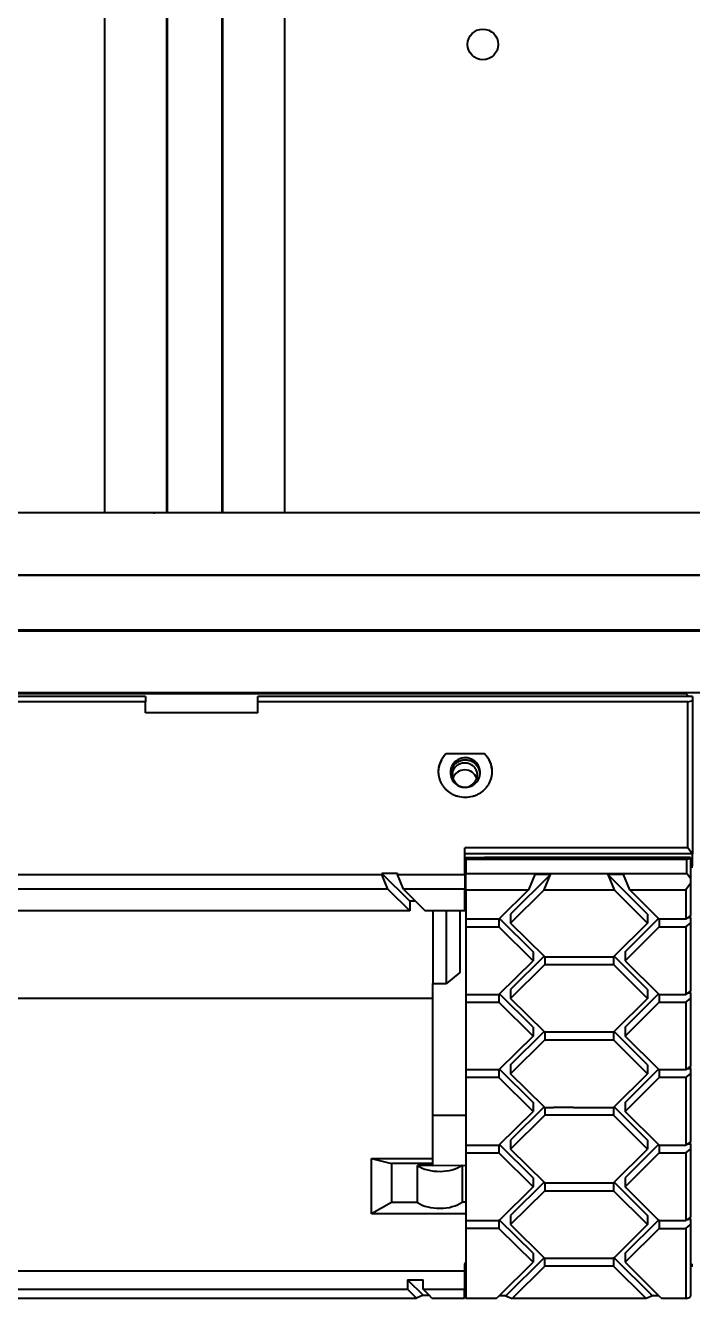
# Model space of a CAD drawing. Header units: millimetres. Extents: x 15 to 415, y 5 to 292.
# Drawn here: x 104.48 to 113.75, y 69.37 to 87.06 of the extents above; entities that cross this region are included whole.
import ezdxf

# ---------------------------------------------------------------- set-up
doc = ezdxf.new("R2010")
doc.units = ezdxf.units.MM
doc.layers.add('Geometries', color=7, linetype='Continuous')

msp = doc.modelspace()

# ---------------------------------------------------------------- linework, layer by layer
at = {"layer": 'Geometries', "linetype": 'Continuous', "lineweight": 40}
for p, q in [((105.5815, 101.2761), (105.5815, 80.2884)), ((106.444, 101.2761), (106.444, 80.2884)), ((106.4501, 101.2761), (106.4501, 80.2884)), ((107.2129, 101.2761), (107.2129, 80.2884)), ((107.219, 101.2761), (107.219, 80.2884)), ((108.0815, 87.5376), (108.0815, 80.2884)), ((106.2636, 80.2876), (98.0815, 80.2876)), ((106.444, 80.2884), (105.5815, 80.2884)), ((106.2636, 80.2876), (106.2802, 80.2876)), ((106.3735, 80.2876), (106.2636, 80.2876)), ((107.3828, 80.2876), (106.2802, 80.2876)), ((106.3868, 80.2876), (106.3735, 80.2876)), ((106.3947, 80.2876), (106.3868, 80.2876)), ((106.4306, 80.2876), (106.3947, 80.2876)), ((106.4437, 80.2876), (106.4306, 80.2876)), ((106.4553, 80.2876), (106.4437, 80.2876)), ((106.4501, 80.2884), (106.444, 80.2884)), ((107.2129, 80.2884), (106.4501, 80.2884)), ((106.4622, 80.2876), (106.4553, 80.2876)), ((106.486, 80.2876), (106.4622, 80.2876)), ((106.5607, 80.2876), (106.486, 80.2876)), ((106.5864, 80.2876), (106.5607, 80.2876)), ((106.6661, 80.2876), (106.5864, 80.2876)), ((106.7758, 80.2876), (106.6661, 80.2876)), ((106.8594, 80.2876), (106.7758, 80.2876)), ((106.9969, 80.2876), (106.8594, 80.2876)), ((107.1277, 80.2876), (106.9969, 80.2876)), ((107.2077, 80.2876), (107.1277, 80.2876)), ((107.2193, 80.2876), (107.2077, 80.2876)), ((107.219, 80.2884), (107.2129, 80.2884)), ((108.0815, 80.2884), (107.219, 80.2884)), ((107.2294, 80.2876), (107.2193, 80.2876)), ((107.2321, 80.2876), (107.2294, 80.2876)), ((107.2895, 80.2876), (107.2321, 80.2876)), ((107.3099, 80.2876), (107.2895, 80.2876)), ((107.3238, 80.2876), (107.3099, 80.2876)), ((107.3483, 80.2876), (107.3238, 80.2876)), ((107.3994, 80.2876), (107.3483, 80.2876)), ((107.3994, 80.2876), (107.3828, 80.2876)), ((128.7636, 80.2876), (107.3994, 80.2876)), ((98.0815, 79.4251), (138.0815, 79.4251)), ((138.0815, 79.419), (98.0815, 79.419)), ((138.0815, 78.6562), (98.0815, 78.6562)), ((98.0815, 78.6501), (138.0815, 78.6501)), ((106.1502, 77.6646), (95.2877, 77.6646)), ((106.1502, 77.7364), (98.0252, 77.7364)), ((138.0815, 77.7876), (102.5962, 77.7876)), ((110.4752, 77.7738), (102.5962, 77.7738)), ((106.1502, 77.7364), (106.1502, 77.6646)), ((106.1502, 77.51), (106.1502, 77.6646)), ((113.7002, 77.7364), (107.7127, 77.7364)), ((107.7127, 77.6646), (107.7127, 77.7364)), ((107.7127, 77.51), (107.7127, 77.6646)), ((113.6877, 77.6646), (107.7127, 77.6646)), ((113.2877, 77.7739), (110.4752, 77.7738)), ((113.4127, 77.7739), (113.2877, 77.7739)), ((113.4406, 77.7739), (113.4127, 77.7739)), ((113.6627, 77.7739), (113.4406, 77.7739)), ((113.7002, 77.7364), (113.6627, 77.7739)), ((113.6877, 77.6646), (113.7502, 77.6799)), ((113.6877, 75.6365), (113.6877, 77.6646)), ((113.7502, 77.7364), (113.7002, 77.7364)), ((113.7502, 77.7364), (113.7502, 77.6864)), ((113.7563, 77.6803), (113.7502, 77.6864)), ((113.7502, 77.6864), (113.7502, 77.6799)), ((113.7502, 77.6799), (113.7502, 75.55)), ((106.1502, 77.5096), (106.1502, 77.51)), ((107.7127, 77.51), (106.1502, 77.51)), ((107.7127, 77.5096), (106.1502, 77.5096)), ((107.7127, 77.5096), (107.7127, 77.51)), ((110.8627, 76.9406), (110.3254, 76.9406)), ((113.6877, 75.6365), (110.5877, 75.6365)), ((110.5877, 75.5504), (110.5877, 75.6365)), ((110.5877, 75.3813), (110.5877, 75.5504)), ((113.7495, 75.5504), (110.5877, 75.5504)), ((113.7495, 75.5504), (113.6877, 75.6365)), ((113.7502, 75.55), (113.7495, 75.5504)), ((113.7502, 75.3813), (113.7502, 75.55)), ((110.6002, 75.3813), (110.5877, 75.3813)), ((110.5877, 75.2637), (110.5877, 75.3813)), ((110.6002, 75.5013), (110.8627, 75.5013)), ((110.6002, 75.4778), (110.6002, 75.5013)), ((110.6002, 75.4778), (110.6002, 75.3819)), ((110.6002, 75.4778), (113.6752, 75.4778)), ((110.6002, 75.3819), (110.6002, 75.3813)), ((110.6002, 75.3813), (110.6002, 75.2795)), ((110.8715, 75.5013), (110.8627, 75.5013)), ((113.7252, 75.5013), (110.8715, 75.5013)), ((113.6752, 75.4778), (113.7252, 75.4901)), ((113.6752, 75.2795), (113.6752, 75.4778)), ((113.7252, 75.5013), (113.7252, 75.4901)), ((113.7252, 75.4901), (113.7252, 75.3813)), ((113.7502, 75.3813), (113.7252, 75.3813)), ((113.7252, 75.3813), (113.7252, 75.371)), ((113.7252, 75.371), (113.7549, 75.371)), ((113.7252, 75.371), (113.7252, 75.2099)), ((95.2877, 75.2637), (109.4361, 75.2637)), ((109.6525, 75.2787), (109.4361, 75.2787)), ((109.4361, 75.2787), (109.4361, 75.2637)), ((109.8218, 74.8949), (109.4361, 75.2787)), ((109.5199, 75.0612), (109.4361, 75.2637)), ((109.6525, 75.2787), (109.6525, 75.2637)), ((109.6525, 75.2637), (110.5877, 75.2637)), ((109.7363, 75.0612), (109.6525, 75.2637)), ((110.5877, 75.2637), (110.5877, 75.1827)), ((110.5877, 75.1827), (110.5877, 75.0612)), ((110.5877, 75.1827), (110.6002, 75.1827)), ((110.6002, 75.2795), (113.6752, 75.2795)), ((110.6002, 75.1827), (110.6002, 75.2795)), ((110.6002, 75.0502), (110.6002, 75.1827)), ((111.7766, 75.2621), (111.224, 74.715)), ((111.5599, 75.2621), (111.4717, 75.0502)), ((111.7766, 75.2621), (111.5599, 75.2621)), ((111.6884, 75.0502), (111.7766, 75.2621)), ((112.794, 75.2621), (112.5776, 75.2621)), ((112.5776, 75.2621), (112.6653, 75.0502)), ((113.1274, 74.715), (112.5776, 75.2621)), ((112.8817, 75.0502), (112.794, 75.2621)), ((113.7252, 75.2099), (113.6752, 75.2795)), ((113.7252, 75.2099), (113.7252, 75.139)), ((109.5199, 75.0612), (95.3376, 75.0612)), ((109.5199, 75.0612), (109.8218, 74.7608)), ((110.5877, 75.0612), (109.7363, 75.0612)), ((109.7363, 75.0612), (109.9034, 74.8949)), ((110.5877, 74.7608), (110.5877, 75.0612)), ((110.6002, 75.0502), (111.4717, 75.0502)), ((110.6002, 75.0502), (110.6002, 74.6441)), ((111.4717, 75.0502), (111.0702, 74.6526)), ((111.224, 74.5903), (111.6884, 75.0502)), ((111.6884, 75.0502), (112.6653, 75.0502)), ((112.6653, 75.0502), (113.1274, 74.5903)), ((112.8817, 75.0502), (113.6614, 75.0502)), ((113.2812, 74.6526), (112.8817, 75.0502)), ((113.7252, 75.139), (113.6614, 75.0502)), ((113.6614, 75.0502), (113.6614, 74.6441)), ((113.7252, 75.139), (113.7252, 74.6963)), ((109.9034, 74.8949), (109.8218, 74.8949)), ((109.8218, 74.8949), (109.8218, 74.7608)), ((109.9034, 74.8949), (110.0382, 74.7608)), ((109.8218, 74.7608), (98.414, 74.7608)), ((110.1438, 74.7608), (110.0382, 74.7608)), ((110.3313, 74.7608), (110.1438, 74.7608)), ((110.1438, 74.7608), (110.1438, 73.7511)), ((110.5188, 74.7608), (110.3313, 74.7608)), ((110.3313, 73.7511), (110.3313, 74.7608)), ((110.5877, 74.7608), (110.5188, 74.7608)), ((110.5188, 74.7608), (110.5188, 73.9047)), ((111.0616, 74.6441), (110.6002, 74.6441)), ((110.6002, 74.6441), (110.6002, 74.5365)), ((111.0702, 74.6526), (111.0616, 74.6441)), ((111.0616, 74.6441), (111.0616, 74.5365)), ((111.0702, 74.6526), (111.5359, 74.1916)), ((111.224, 74.715), (111.224, 74.5903)), ((112.8179, 74.1916), (113.2812, 74.6526)), ((113.1274, 74.715), (113.1274, 74.5903)), ((113.2898, 74.6441), (113.2812, 74.6526)), ((113.4752, 74.6441), (113.2898, 74.6441)), ((113.2898, 74.6441), (113.2898, 74.5365)), ((113.6614, 74.6441), (113.4752, 74.6441)), ((113.6823, 74.6612), (113.6614, 74.6441)), ((113.7252, 74.6963), (113.6823, 74.6612)), ((113.7252, 74.6612), (113.6823, 74.6612)), ((113.7252, 74.6612), (113.7252, 74.6963)), ((113.7252, 74.6612), (113.7252, 74.5888)), ((110.6002, 74.5365), (111.0616, 74.5365)), ((110.6002, 74.5365), (110.6002, 73.5973)), ((111.5359, 74.0669), (111.0616, 74.5365)), ((111.224, 74.5903), (111.6896, 74.1292)), ((113.1274, 74.5903), (112.6641, 74.1292)), ((113.2898, 74.5365), (112.8179, 74.0669)), ((113.2898, 74.5365), (113.6614, 74.5365)), ((113.6614, 74.5365), (113.7252, 74.5888)), ((113.6614, 74.5365), (113.6614, 73.5973)), ((113.7252, 74.5888), (113.7252, 73.6495)), ((111.6896, 74.1292), (111.224, 73.6682)), ((111.5359, 74.1916), (111.5359, 74.0669)), ((111.6896, 74.1292), (111.6983, 74.1207)), ((111.6983, 74.1207), (112.6555, 74.1207)), ((111.6983, 74.1207), (111.6983, 74.1207)), ((111.6983, 74.1207), (111.6983, 74.0131)), ((112.6641, 74.1292), (112.6555, 74.1207)), ((112.6555, 74.1207), (112.6555, 74.1207)), ((112.6555, 74.1207), (112.6555, 74.0131)), ((113.1274, 73.6682), (112.6641, 74.1292)), ((112.8179, 74.1916), (112.8179, 74.0669)), ((111.0702, 73.6058), (111.5359, 74.0669)), ((111.224, 73.5435), (111.6983, 74.0131)), ((111.6983, 74.0131), (112.6555, 74.0131)), ((112.6555, 74.0131), (113.1274, 73.5435)), ((112.8179, 74.0669), (113.2812, 73.6058)), ((110.1438, 73.7511), (110.3313, 73.7511)), ((110.1438, 73.5454), (110.1438, 73.7511)), ((110.5188, 73.9047), (110.3313, 73.7511)), ((110.6002, 73.5973), (111.0616, 73.5973)), ((110.6002, 73.5973), (110.6002, 73.4897)), ((111.0616, 73.5973), (111.0702, 73.6058)), ((111.0616, 73.5973), (111.0616, 73.4897)), ((111.5359, 73.1448), (111.0702, 73.6058)), ((111.224, 73.6682), (111.224, 73.5435)), ((112.8179, 73.1448), (113.2812, 73.6058)), ((113.1274, 73.6682), (113.1274, 73.5435)), ((113.2812, 73.6058), (113.2898, 73.5973)), ((113.2898, 73.5973), (113.2898, 73.4897)), ((113.2898, 73.5973), (113.6614, 73.5973)), ((113.6823, 73.6144), (113.6614, 73.5973)), ((113.7252, 73.6495), (113.6823, 73.6144)), ((113.7252, 73.6144), (113.6823, 73.6144)), ((113.7252, 73.6144), (113.7252, 73.6495)), ((113.7252, 73.6144), (113.7252, 73.542)), ((96.0813, 73.5454), (110.1438, 73.5454)), ((110.1438, 71.9227), (110.1438, 73.5454)), ((110.6002, 73.4897), (111.0616, 73.4897)), ((110.6002, 73.4897), (110.6002, 72.5505)), ((111.0616, 73.4897), (111.5359, 73.0201)), ((111.224, 73.5435), (111.6896, 73.0825)), ((113.1274, 73.5435), (112.6641, 73.0825)), ((113.2898, 73.4897), (112.8179, 73.0201)), ((113.2898, 73.4897), (113.6614, 73.4897)), ((113.6614, 73.4897), (113.7252, 73.542)), ((113.6614, 73.4897), (113.6614, 72.5505)), ((113.7252, 73.542), (113.7252, 72.6028)), ((111.224, 72.6214), (111.6896, 73.0825)), ((111.5359, 73.1448), (111.5359, 73.0201)), ((111.6896, 73.0825), (111.6983, 73.0739)), ((111.6983, 73.0739), (111.6983, 73.0739)), ((112.0969, 73.0739), (111.6983, 73.0739)), ((111.6983, 73.0739), (111.6983, 72.9664)), ((112.4969, 73.0739), (112.0969, 73.0739)), ((112.6555, 73.0739), (112.4969, 73.0739)), ((112.6641, 73.0825), (112.6555, 73.0739)), ((112.6555, 73.0739), (112.6555, 73.0739)), ((112.6555, 73.0739), (112.6555, 72.9664)), ((113.1274, 72.6214), (112.6641, 73.0825)), ((112.8179, 73.1448), (112.8179, 73.0201)), ((111.5359, 73.0201), (111.0702, 72.5591)), ((111.6983, 72.9664), (111.224, 72.4967)), ((111.6983, 72.9664), (112.6555, 72.9664)), ((112.6555, 72.9664), (113.1274, 72.4967)), ((113.2812, 72.5591), (112.8179, 73.0201)), ((111.0616, 72.5505), (110.6002, 72.5505)), ((110.6002, 72.5505), (110.6002, 72.443)), ((111.0702, 72.5591), (111.0616, 72.5505)), ((111.0616, 72.5505), (111.0616, 72.443)), ((111.0702, 72.5591), (111.5359, 72.098)), ((111.224, 72.6214), (111.224, 72.4967)), ((112.8179, 72.098), (113.2812, 72.5591)), ((113.1274, 72.6214), (113.1274, 72.4967)), ((113.2898, 72.5505), (113.2812, 72.5591)), ((113.6614, 72.5505), (113.2898, 72.5505)), ((113.2898, 72.5505), (113.2898, 72.443)), ((113.6823, 72.5676), (113.6614, 72.5505)), ((113.7252, 72.6028), (113.6823, 72.5676)), ((113.6823, 72.5676), (113.7252, 72.5676)), ((113.7252, 72.5676), (113.7252, 72.6028)), ((113.7252, 72.5676), (113.7252, 72.4952)), ((111.0616, 72.443), (110.6002, 72.443)), ((110.6002, 72.443), (110.6002, 71.9227)), ((111.5359, 71.9734), (111.0616, 72.443)), ((111.6896, 72.0357), (111.224, 72.4967)), ((112.6641, 72.0357), (113.1274, 72.4967)), ((113.2898, 72.443), (112.8179, 71.9734)), ((113.6614, 72.443), (113.2898, 72.443)), ((113.6614, 72.443), (113.7252, 72.4952)), ((113.6614, 72.443), (113.6614, 71.5037)), ((113.7252, 72.4952), (113.7252, 71.556)), ((111.0702, 71.5123), (111.5359, 71.9734)), ((111.6896, 72.0357), (111.224, 71.5746)), ((111.5359, 72.098), (111.5359, 71.9734)), ((111.6983, 72.0271), (111.6896, 72.0357)), ((111.6983, 72.0271), (111.8201, 72.0271)), ((111.6983, 72.0271), (111.6983, 72.0271)), ((111.6983, 72.0271), (111.6983, 71.9196)), ((112.0969, 72.0271), (111.8201, 72.0271)), ((112.0969, 72.0271), (112.4969, 72.0271)), ((112.4969, 72.0271), (112.6555, 72.0271)), ((112.6555, 72.0271), (112.6641, 72.0357)), ((112.6555, 72.0271), (112.6555, 72.0271)), ((112.6555, 72.0271), (112.6555, 71.9196)), ((112.6641, 72.0357), (113.1274, 71.5746)), ((112.8179, 72.098), (112.8179, 71.9734)), ((113.2812, 71.5123), (112.8179, 71.9734)), ((110.1438, 71.9227), (110.6002, 71.9227)), ((110.1438, 71.3183), (110.1438, 71.9227)), ((110.6002, 71.9227), (110.6002, 71.5037)), ((111.224, 71.45), (111.6983, 71.9196)), ((112.6555, 71.9196), (111.6983, 71.9196)), ((113.1274, 71.45), (112.6555, 71.9196)), ((110.6002, 71.5037), (110.6002, 71.3962)), ((110.6002, 71.5037), (111.0616, 71.5037)), ((111.0616, 71.5037), (111.0702, 71.5123)), ((111.0616, 71.5037), (111.0616, 71.3962)), ((111.5359, 71.0512), (111.0702, 71.5123)), ((111.224, 71.5746), (111.224, 71.45)), ((111.224, 71.45), (111.6896, 70.9889)), ((112.6641, 70.9889), (113.1274, 71.45)), ((113.2812, 71.5123), (112.8179, 71.0512)), ((113.1274, 71.5746), (113.1274, 71.45)), ((113.2898, 71.5037), (113.2812, 71.5123)), ((113.2898, 71.5037), (113.6614, 71.5037)), ((113.2898, 71.5037), (113.2898, 71.3962)), ((113.6823, 71.5208), (113.6614, 71.5037)), ((113.6614, 71.3962), (113.7252, 71.4484)), ((113.7252, 71.556), (113.6823, 71.5208)), ((113.7252, 71.5208), (113.6823, 71.5208)), ((113.7252, 71.5208), (113.7252, 71.556)), ((113.7252, 71.5208), (113.7252, 71.4484)), ((113.7252, 71.4484), (113.7252, 70.5092)), ((109.2921, 71.3183), (110.1438, 71.3183)), ((109.2921, 70.549), (109.2921, 71.3183)), ((109.2921, 71.3183), (109.5688, 71.2503)), ((110.1438, 71.2503), (110.1438, 71.3183)), ((110.6002, 71.3962), (111.0616, 71.3962)), ((110.6002, 71.3962), (110.6002, 71.2266)), ((111.0616, 71.3962), (111.5359, 70.9266)), ((112.8179, 70.9266), (113.2898, 71.3962)), ((113.2898, 71.3962), (113.6614, 71.3962)), ((113.6614, 71.3962), (113.6614, 70.457)), ((109.5688, 71.2503), (109.5688, 70.7078)), ((110.1438, 71.2503), (109.5688, 71.2503)), ((110.1438, 71.2208), (109.9314, 71.2208)), ((109.9314, 70.7078), (109.9314, 71.2208)), ((110.1438, 71.221), (110.1438, 71.2503)), ((110.1438, 71.221), (110.6002, 71.2266)), ((110.1438, 71.2208), (110.5511, 71.2257)), ((110.1438, 71.221), (110.1438, 71.2208)), ((110.5511, 71.2257), (110.5511, 70.7127)), ((110.6002, 71.2266), (110.6002, 70.7133)), ((111.5359, 70.9266), (111.0702, 70.4655)), ((111.6896, 70.9889), (111.224, 70.5278)), ((111.5359, 71.0512), (111.5359, 70.9266)), ((111.6896, 70.9889), (111.6983, 70.9804)), ((111.6983, 70.9804), (111.6983, 70.9804)), ((111.6983, 70.9804), (112.6555, 70.9804)), ((111.6983, 70.9804), (111.6983, 70.8728)), ((112.6555, 70.9804), (112.6641, 70.9889)), ((112.6555, 70.9804), (112.6555, 70.9804)), ((112.6555, 70.9804), (112.6555, 70.8728)), ((112.6641, 70.9889), (113.1274, 70.5278)), ((112.8179, 71.0512), (112.8179, 70.9266)), ((113.2812, 70.4655), (112.8179, 70.9266)), ((111.224, 70.4032), (111.6983, 70.8728)), ((111.6983, 70.8728), (112.6555, 70.8728)), ((113.1274, 70.4032), (112.6555, 70.8728)), ((109.5688, 70.7078), (109.2921, 70.549)), ((109.9314, 70.7078), (109.5688, 70.7078)), ((110.6002, 70.7133), (110.5511, 70.7127)), ((110.6002, 70.7133), (110.6002, 70.549)), ((110.6002, 70.549), (109.2921, 70.549)), ((110.6002, 70.549), (110.6002, 70.457)), ((110.6002, 70.457), (110.6002, 70.3494)), ((110.6002, 70.457), (111.0616, 70.457)), ((111.0702, 70.4655), (111.0616, 70.457)), ((111.0616, 70.457), (111.0616, 70.3494)), ((111.5359, 70.0045), (111.0702, 70.4655)), ((111.224, 70.5278), (111.224, 70.4032)), ((111.224, 70.4032), (111.6909, 69.9408)), ((113.1274, 70.4032), (112.6641, 69.9421)), ((112.8179, 70.0045), (113.2812, 70.4655)), ((113.1274, 70.5278), (113.1274, 70.4032)), ((113.2898, 70.457), (113.2812, 70.4655)), ((113.2898, 70.457), (113.6614, 70.457)), ((113.2898, 70.457), (113.2898, 70.3494)), ((113.6823, 70.4741), (113.6614, 70.457)), ((113.6614, 70.3494), (113.7252, 70.4017)), ((113.7252, 70.5092), (113.6823, 70.4741)), ((113.7252, 70.4741), (113.6823, 70.4741)), ((113.7252, 70.4741), (113.7252, 70.5092)), ((113.7252, 70.4741), (113.7252, 70.4017)), ((113.7252, 70.4017), (113.7252, 69.8413)), ((110.6002, 70.3494), (110.6002, 69.8719)), ((111.0616, 70.3494), (110.6002, 70.3494)), ((111.0616, 70.3494), (111.5359, 69.8798)), ((113.2898, 70.3494), (112.8179, 69.8798)), ((113.2898, 70.3494), (113.6614, 70.3494)), ((113.6614, 70.3494), (113.6614, 69.3766)), ((110.5813, 69.8583), (110.5877, 69.8583)), ((110.5813, 69.8583), (110.5813, 69.8305)), ((110.5877, 69.8719), (110.6002, 69.8719)), ((110.5877, 69.8719), (110.5877, 69.8583)), ((110.5877, 69.8583), (110.5877, 69.8413)), ((110.6002, 69.8719), (110.6002, 69.8413)), ((111.0654, 69.414), (111.5359, 69.8798)), ((111.6909, 69.9408), (111.1571, 69.414)), ((111.5359, 70.0045), (111.5359, 69.8798)), ((111.6909, 69.9408), (111.6983, 69.9336)), ((111.6983, 69.9336), (111.7009, 69.9336)), ((111.7009, 69.9336), (112.6555, 69.9336)), ((111.7009, 69.826), (111.7009, 69.9336)), ((112.6641, 69.9421), (112.6555, 69.9336)), ((112.6555, 69.9336), (112.6555, 69.826)), ((112.6641, 69.9421), (113.1948, 69.414)), ((112.8179, 70.0045), (112.8179, 69.8798)), ((112.8179, 69.8798), (113.2859, 69.414)), ((96.0296, 69.7577), (110.5813, 69.7577)), ((110.5813, 69.8305), (110.5813, 69.7577)), ((110.5813, 69.8305), (110.6002, 69.8305)), ((110.5813, 69.7577), (110.5813, 69.5027)), ((110.6002, 69.8413), (110.5877, 69.8413)), ((110.6002, 69.8413), (110.6002, 69.8305)), ((110.6002, 69.8305), (110.6002, 69.3747)), ((111.7009, 69.826), (111.2456, 69.3766)), ((112.6555, 69.826), (111.7009, 69.826)), ((113.1071, 69.3766), (112.6555, 69.826)), ((113.7549, 69.8413), (113.7252, 69.8413)), ((113.7252, 69.8413), (113.7252, 69.8305)), ((113.7252, 69.8305), (113.7252, 69.4096)), ((113.7252, 69.8305), (113.7549, 69.8305)), ((96.0296, 69.5027), (109.7908, 69.5027)), ((109.7905, 69.6346), (110.0079, 69.6346)), ((109.7905, 69.6346), (109.7908, 69.5027)), ((109.7905, 69.6346), (110.0084, 69.4213)), ((109.7908, 69.5027), (109.9143, 69.3819)), ((110.0082, 69.5027), (110.0079, 69.6346)), ((110.0082, 69.5027), (110.5813, 69.5027)), ((110.0913, 69.4213), (110.0082, 69.5027)), ((110.5813, 69.3819), (110.5813, 69.5027)), ((95.3376, 69.3819), (109.9143, 69.3819)), ((110.0084, 69.4213), (109.9143, 69.3819)), ((110.0084, 69.4213), (110.0913, 69.4213)), ((110.1316, 69.3819), (110.0913, 69.4213)), ((110.1316, 69.3819), (110.5813, 69.3819)), ((111.0257, 69.3747), (110.6002, 69.3747)), ((111.0257, 69.3747), (111.0654, 69.414)), ((111.1571, 69.414), (111.0654, 69.414)), ((111.1571, 69.414), (111.2456, 69.3766)), ((113.1071, 69.3766), (111.2456, 69.3766)), ((113.1948, 69.414), (113.1071, 69.3766)), ((113.2859, 69.414), (113.1948, 69.414)), ((113.2859, 69.414), (113.3235, 69.3766)), ((113.6614, 69.3766), (113.3235, 69.3766)), ((113.6614, 69.3766), (113.7101, 69.3886)), ((113.7101, 69.3886), (113.7252, 69.4096))]:
    msp.add_line(p, q, dxfattribs=at)
at = {"layer": 'Geometries', "linetype": 'Continuous', "lineweight": 40, "flags": 128}
for points in [[(110.3254, 76.9406), (110.3177, 76.9329), (110.3102, 76.925), (110.3029, 76.9167), (110.2958, 76.9081), (110.2888, 76.8992), (110.2823, 76.8902), (110.2759, 76.8809), (110.2698, 76.8714), (110.264, 76.8616), (110.2584, 76.8513), (110.2531, 76.8408), (110.2481, 76.8301), (110.2435, 76.8191), (110.2392, 76.8079), (110.2354, 76.7968), (110.232, 76.7854), (110.2289, 76.7739), (110.2262, 76.7623), (110.224, 76.7503), (110.2221, 76.7383), (110.2207, 76.7261), (110.2197, 76.7139), (110.2192, 76.7017), (110.219, 76.6931)], [(110.969, 76.6931), (110.9689, 76.7026), (110.9683, 76.7148), (110.9673, 76.7268), (110.9659, 76.7387), (110.9641, 76.7506), (110.9618, 76.7623), (110.9591, 76.7741), (110.956, 76.7858), (110.9525, 76.7974), (110.9486, 76.8087), (110.9443, 76.8199), (110.9397, 76.8307), (110.9348, 76.8412), (110.9296, 76.8515), (110.9241, 76.8616), (110.9181, 76.8716), (110.9119, 76.8813), (110.9055, 76.8907), (110.8988, 76.8999), (110.8918, 76.9087), (110.8848, 76.9171), (110.8776, 76.9253), (110.8702, 76.9331), (110.8627, 76.9406)], [(110.8, 76.6685), (110.7995, 76.6748), (110.7984, 76.6837), (110.7968, 76.6927), (110.7948, 76.7018), (110.7923, 76.7109), (110.7893, 76.72), (110.7858, 76.729), (110.7818, 76.738), (110.7773, 76.7468), (110.7722, 76.7555), (110.7667, 76.764), (110.7615, 76.7711), (110.7561, 76.7779), (110.7503, 76.7846), (110.7441, 76.791), (110.7377, 76.7972), (110.731, 76.8031), (110.724, 76.8087), (110.7168, 76.814), (110.7094, 76.8189), (110.7018, 76.8236), (110.694, 76.8279), (110.6861, 76.8318), (110.6781, 76.8354), (110.67, 76.8386), (110.6618, 76.8415), (110.6535, 76.844), (110.6453, 76.8462), (110.6371, 76.848), (110.6288, 76.8495), (110.6207, 76.8507), (110.6126, 76.8515), (110.6032, 76.8521), (110.594, 76.8523), (110.5848, 76.8521), (110.5755, 76.8515), (110.5661, 76.8505), (110.5565, 76.8491), (110.5483, 76.8475), (110.54, 76.8455), (110.5318, 76.8432), (110.5236, 76.8406), (110.5154, 76.8376), (110.5073, 76.8342), (110.4993, 76.8305), (110.4914, 76.8265), (110.4837, 76.8221), (110.4762, 76.8173), (110.4688, 76.8122), (110.4617, 76.8069), (110.4548, 76.8012), (110.4482, 76.7952), (110.4419, 76.7889), (110.4359, 76.7824), (110.4302, 76.7757), (110.4248, 76.7687), (110.4198, 76.7616), (110.4151, 76.7543), (110.4108, 76.7468), (110.4063, 76.738), (110.4023, 76.729), (110.3988, 76.72), (110.3958, 76.7109), (110.3932, 76.7018), (110.3912, 76.6927), (110.3897, 76.6837), (110.3886, 76.6748), (110.3881, 76.6683)], [(110.7627, 76.6498), (110.7621, 76.6624), (110.7607, 76.6743), (110.7584, 76.6855), (110.7555, 76.6959), (110.7509, 76.7085), (110.7457, 76.7196), (110.7402, 76.7294), (110.7374, 76.7338), (110.7347, 76.7379), (110.7313, 76.7426), (110.7269, 76.7482), (110.7222, 76.7536), (110.7174, 76.7588), (110.7071, 76.7685), (110.6963, 76.7771), (110.685, 76.7847), (110.6733, 76.7914), (110.6614, 76.7971), (110.649, 76.8019), (110.6361, 76.8059), (110.6227, 76.8089), (110.609, 76.811), (110.5952, 76.8121), (110.5812, 76.8121), (110.5672, 76.8111), (110.5532, 76.8091), (110.5394, 76.8059), (110.5259, 76.8018), (110.5127, 76.7965), (110.4999, 76.7903), (110.4876, 76.783), (110.4806, 76.7782), (110.4738, 76.7731), (110.4673, 76.7676), (110.4616, 76.7624), (110.4568, 76.7576), (110.4489, 76.7487), (110.4412, 76.7387), (110.434, 76.7275), (110.4275, 76.7153), (110.4219, 76.7019), (110.4175, 76.6875), (110.4149, 76.6755), (110.4134, 76.6643), (110.4127, 76.6531), (110.4127, 76.6498)], [(110.219, 76.6931), (110.2191, 76.6896), (110.2191, 76.6874)], [(110.2191, 76.6874), (110.2194, 76.6776), (110.2202, 76.6656), (110.2214, 76.6536), (110.223, 76.6415), (110.2251, 76.6295), (110.2277, 76.6176), (110.2306, 76.6058), (110.2339, 76.5941), (110.2376, 76.5829), (110.2417, 76.5718), (110.2459, 76.5612)], [(110.4127, 76.6498), (110.4129, 76.6418), (110.4139, 76.6305), (110.4158, 76.6194), (110.4184, 76.6084), (110.4214, 76.599), (110.4218, 76.5981)], [(110.4218, 76.5981), (110.4251, 76.5898), (110.4295, 76.5803), (110.4347, 76.571), (110.4424, 76.5593), (110.4512, 76.5482), (110.4608, 76.538)], [(110.7143, 76.5377), (110.7198, 76.5433), (110.725, 76.5492), (110.7299, 76.5551), (110.7344, 76.5612), (110.7386, 76.5677), (110.7425, 76.5742), (110.7461, 76.5808), (110.7493, 76.5876), (110.7524, 76.595), (110.7536, 76.5982)], [(110.7536, 76.5982), (110.7551, 76.6026), (110.7574, 76.6102), (110.7593, 76.6179), (110.7608, 76.6258), (110.7618, 76.6338), (110.7625, 76.6418), (110.7627, 76.6498)], [(110.9421, 76.5612), (110.9466, 76.5722), (110.9507, 76.5835), (110.9544, 76.595), (110.9577, 76.6066), (110.9606, 76.6182), (110.963, 76.6299), (110.9651, 76.6417), (110.9667, 76.6536), (110.9679, 76.6658), (110.9687, 76.678), (110.969, 76.6869)], [(110.969, 76.6869), (110.969, 76.6903), (110.969, 76.6931)], [(110.2459, 76.5612), (110.2461, 76.5609), (110.2508, 76.5502), (110.256, 76.5395), (110.2615, 76.5291), (110.2673, 76.519), (110.2735, 76.5091), (110.2799, 76.4995), (110.2864, 76.4903), (110.2931, 76.4814), (110.3001, 76.4729), (110.3073, 76.4646), (110.3148, 76.4564), (110.3224, 76.4486), (110.3302, 76.441), (110.3383, 76.4337), (110.3466, 76.4266), (110.3552, 76.4197), (110.364, 76.413), (110.3732, 76.4065), (110.3826, 76.4002), (110.3926, 76.394), (110.4028, 76.388), (110.4133, 76.3823), (110.4241, 76.3769), (110.4352, 76.3718), (110.4463, 76.3671), (110.4576, 76.3627), (110.4692, 76.3587), (110.481, 76.3549), (110.4888, 76.3527)], [(110.4393, 76.5441), (110.4485, 76.5413), (110.4607, 76.5378)], [(110.6992, 76.3527), (110.7071, 76.3549), (110.7191, 76.3587), (110.7309, 76.3629), (110.7424, 76.3674), (110.7537, 76.3722), (110.7648, 76.3773), (110.7753, 76.3826), (110.7857, 76.3882), (110.7957, 76.3941), (110.8054, 76.4002), (110.8151, 76.4066), (110.8244, 76.4132), (110.8334, 76.4201), (110.842, 76.4271), (110.8504, 76.4342), (110.8583, 76.4414), (110.8659, 76.4488), (110.8735, 76.4566), (110.8808, 76.4646), (110.8881, 76.473), (110.8952, 76.4818), (110.9021, 76.4908), (110.9087, 76.5002), (110.9151, 76.5098), (110.9211, 76.5195), (110.9268, 76.5295), (110.9322, 76.5397), (110.9372, 76.5502), (110.9421, 76.5611), (110.9421, 76.5612)], [(110.7143, 76.5377), (110.7267, 76.5413), (110.739, 76.5451), (110.7509, 76.549), (110.7536, 76.5499)]]:
    msp.add_lwpolyline(points, dxfattribs=at)
at = {"layer": 'Geometries', "linetype": 'Continuous', "lineweight": 40}
msp.add_circle((110.8395, 86.7936), 0.2125, dxfattribs=at)
msp.add_arc((110.594, 76.7341), 0.3956, 254.56709, 285.42035, dxfattribs=at)
for centre, major_axis, ratio, start_param, end_param in [((110.594, 76.68), (-0.375, 0), 0.9961947, 5.5109673, 6.2633646), ((110.594, 76.68), (-0.375, 0), 0.9961947, 3.1603106, 3.9138107), ((110.594, 76.68), (-0.2063, 0), 0.9961947, 3.0856888, 6.2831853), ((110.594, 76.68), (-0.2063, 0), 0.9961947, 0, 0.0568027), ((110.594, 76.68), (-0.2063, 0), 0.9961947, 0.0568027, 0.7223264), ((110.5877, 76.5428), (-0.175, 0), 0.9961947, 3.4648394, 5.9603366), ((110.594, 76.68), (-0.2063, 0), 0.9961947, 2.455922, 3.0856888), ((110.594, 76.68), (-0.2063, 0), 0.9961947, 0.7223264, 2.455922), ((110.5877, 76.6763), (0, 0.2008), 0.8717234, 2.3310929, 3.9506454), ((110.2376, 71.3739), (-0.4063, 0), 0.5735764, 0.7171832, 2.4522455), ((110.2376, 70.8609), (-0.4063, 0), 0.5735764, 0.7171832, 2.4522455)]:
    msp.add_ellipse(centre, major_axis=major_axis, ratio=ratio, start_param=start_param, end_param=end_param, dxfattribs=at)

doc.saveas('drawing.dxf')
